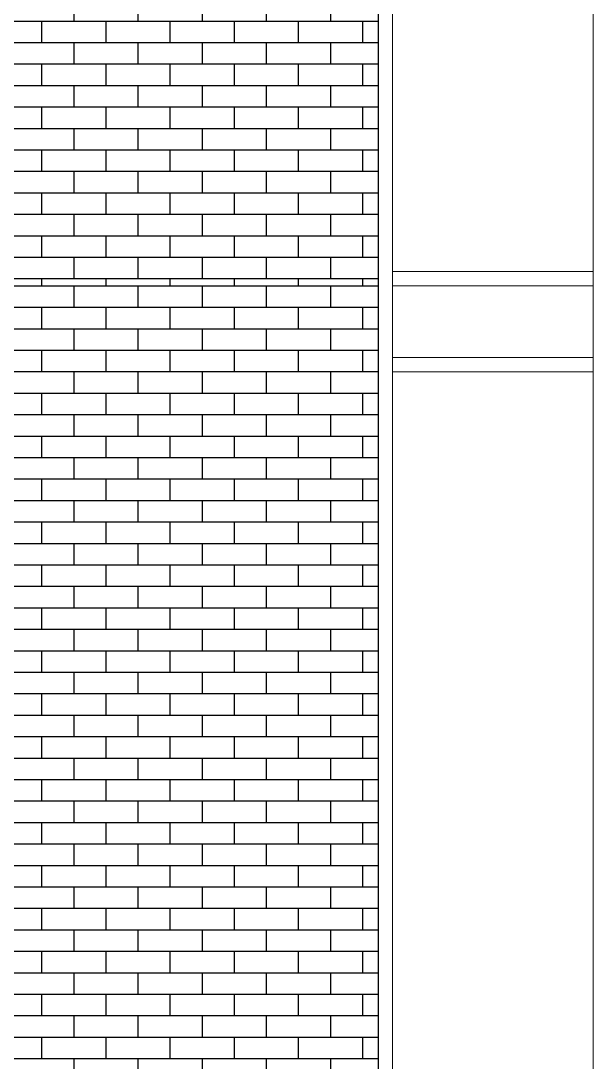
# Model space of a CAD drawing. Header units: metres. Extents: x 42 to 294, y -52 to 32.
# Drawn here: x 268.134 to 270.132, y -29.081 to -25.442 of the extents above; entities that cross this region are included whole.
import ezdxf

# ---------------------------------------------------------------- set-up
doc = ezdxf.new("R2010")
doc.units = ezdxf.units.M
doc.header["$LTSCALE"] = 0.15
doc.layers.add('A-WALL', color=2, linetype='Continuous', lineweight=30)
doc.layers.add('A-WALLCWM', color=6, linetype='Continuous', lineweight=9)
pattern_1 = [(180, (273.58259, -29.14309), (-9e-18, -0.075), []), (270, (273.58259, -29.14309), (0.112, -0.075), [0.075, -0.075])]
pattern_2 = [(180, (273.58259, -26.34309), (-9e-18, -0.075), []), (270, (273.58259, -26.34309), (0.112, -0.075), [0.075, -0.075])]

# ---------------------------------------------------------------- blocks, each defined once
blk = doc.blocks.new('Montante rectangular - Montante rectangular - 5x10 cm Aluminio-103-Sur')
at = {"layer": 'A-WALLCWM'}
blk.add_line((17.3336, 17.4), (17.3336, 19.9), dxfattribs=at)
blk = doc.blocks.new('Montante rectangular - Montante rectangular - 5x10 cm Aluminio-44-Sur')
at = {"layer": 'A-WALLCWM'}
blk.add_line((17.3336, 11.5), (17.3336, 11.8), dxfattribs=at)
blk = doc.blocks.new('Montante rectangular - Montante rectangular - 5x10 cm Aluminio-45-Sur')
at = {"layer": 'A-WALLCWM'}
blk.add_line((16.6336, 17.4), (16.6336, 17.1), dxfattribs=at)
blk = doc.blocks.new('Montante rectangular - Montante rectangular - 5x10 cm Aluminio-43-Sur')
at = {"layer": 'A-WALLCWM'}
blk.add_line((16.6336, 11.5), (16.6336, 9), dxfattribs=at)
blk = doc.blocks.new('Montante rectangular - Montante rectangular - 5x10 cm Aluminio-42-Sur')
at = {"layer": 'A-WALLCWM'}
for p, q in [((16.6336, 3.075), (16.6336, 3.125)), ((17.3336, 3.125), (16.6336, 3.125)), ((17.3336, 3.125), (17.3336, 3.075)), ((17.3336, 3.075), (16.6336, 3.075))]:
    blk.add_line(p, q, dxfattribs=at)

msp = doc.modelspace()

# ---------------------------------------------------------------- hatches: boundary and pattern name
at = {"layer": 'A-WALL'}
h = msp.add_hatch(dxfattribs=at)
h.set_pattern_fill('FP1_32', color=256, style=0, pattern_type=2)
h.set_pattern_definition(pattern_2)
h.paths.add_polyline_path([(268.0822, -25.3431), (268.0822, -26.3431), (268.2322, -26.3431), (268.2322, -23.5431), (268.0993, -23.5431), (268.0993, -23.8431), (268.0822, -23.8431)], flags=0)
h = msp.add_hatch(dxfattribs=at)
h.set_pattern_fill('FP1_32', color=256, style=0, pattern_type=2)
h.set_pattern_definition(pattern_2)
h.paths.add_polyline_path([(268.2322, -23.5431), (268.2322, -26.3431), (269.3822, -26.3431), (269.3822, -23.5431)], flags=0)
h = msp.add_hatch(dxfattribs=at)
h.set_pattern_fill('FP1_28', color=256, style=0, pattern_type=2)
h.set_pattern_definition(pattern_1)
h.paths.add_polyline_path([(268.2322, -26.3431), (268.0822, -26.3431), (268.0822, -26.6431), (268.0822, -28.1431), (268.0822, -29.1431), (268.2322, -29.1431)], flags=0)
h = msp.add_hatch(dxfattribs=at)
h.set_pattern_fill('FP1_28', color=256, style=0, pattern_type=2)
h.set_pattern_definition(pattern_1)
h.paths.add_polyline_path([(268.2322, -26.3431), (268.2322, -29.1431), (269.3822, -29.1431), (269.3822, -26.3431)], flags=0)

# ---------------------------------------------------------------- linework, layer by layer
msp.add_line((269.3822, -29.1431), (269.3822, -21.5431), dxfattribs=at)

# ---------------------------------------------------------------- block references
at = {"layer": 'A-WALLCWM'}
for name, p in [('Montante rectangular - Montante rectangular - 5x10 cm Aluminio-43-Sur', (252.7986, -35.3431)), ('Montante rectangular - Montante rectangular - 5x10 cm Aluminio-103-Sur', (252.7986, -43.7431)), ('Montante rectangular - Montante rectangular - 5x10 cm Aluminio-42-Sur', (252.7986, -29.4431)), ('Montante rectangular - Montante rectangular - 5x10 cm Aluminio-45-Sur', (252.7986, -43.7431)), ('Montante rectangular - Montante rectangular - 5x10 cm Aluminio-44-Sur', (252.7986, -38.1431)), ('Montante rectangular - Montante rectangular - 5x10 cm Aluminio-42-Sur', (252.7986, -29.7431)), ('Montante rectangular - Montante rectangular - 5x10 cm Aluminio-43-Sur', (252.7986, -38.1431)), ('Montante rectangular - Montante rectangular - 5x10 cm Aluminio-103-Sur', (252.7986, -46.5431))]:
    msp.add_blockref(name, p, dxfattribs=at)

doc.saveas('drawing.dxf')
